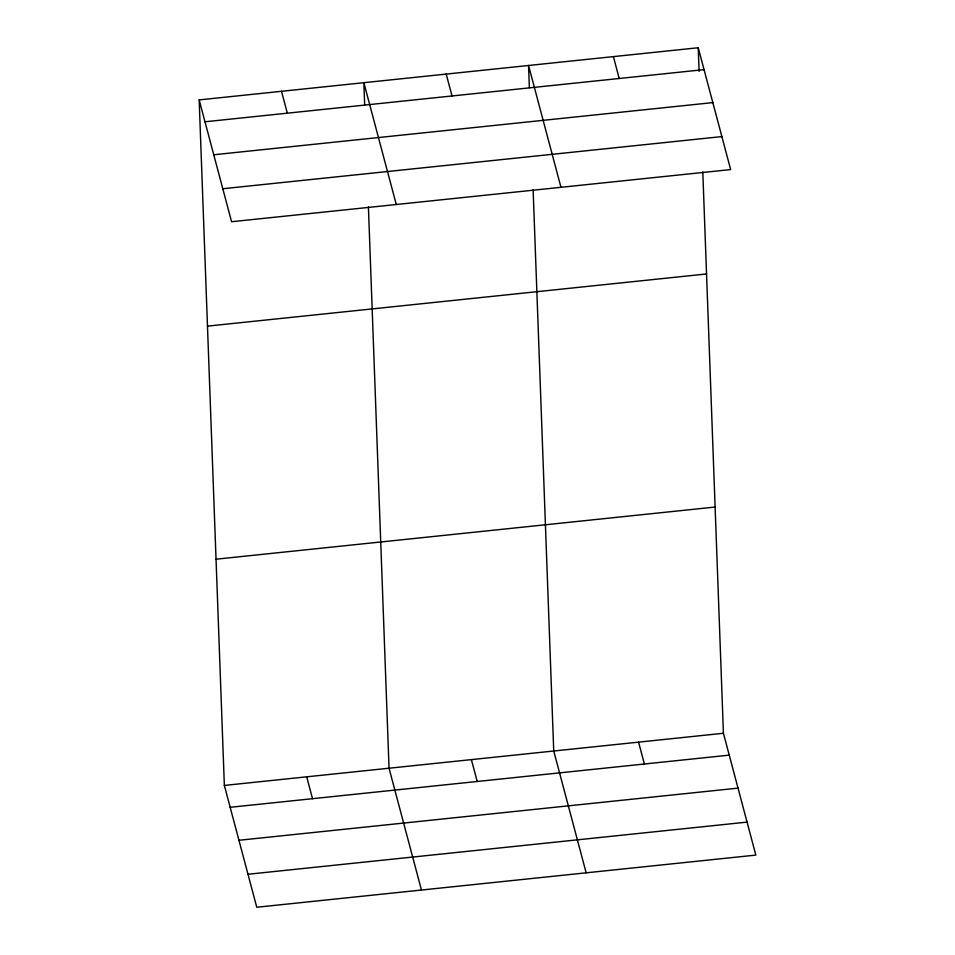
<?xml version="1.0" encoding="UTF-8"?>
<svg xmlns="http://www.w3.org/2000/svg" width="955" height="955" viewBox="0 0 955 955"><rect width="100%" height="100%" fill="white"/><g stroke="black" fill="none" stroke-linecap="round" stroke-linejoin="round"><path stroke-width="1.43" d="M199.165 99.905L698.236 47.75L730.647 169.572L231.576 221.727L199.165 99.905L224.353 785.428L256.764 907.25L755.835 855.095L723.424 733.273L702.796 171.948M204.979 121.786L704.062 69.62M213.765 154.77L712.836 102.603M222.802 188.744L721.873 136.589M207.474 326.132L706.545 273.966M216.033 559.2L715.116 507.045M224.353 785.428L723.424 733.273M230.167 807.297L729.238 755.142M238.941 840.281L738.024 788.126M247.99 874.267L747.061 822.112M613.397 56.62L619.21 78.489M560.967 187.311L528.557 65.489L529.368 87.657M638.585 742.13L644.398 764.012M446.2 74.084L452.025 95.966M586.155 872.822L553.733 751L533.117 189.687M396.277 204.513L363.855 82.691L364.667 104.871M471.388 759.607L477.214 781.488M281.51 91.298L287.336 113.179M421.453 890.036L389.043 768.214L368.415 206.901M306.698 776.821L312.512 798.69M698.236 47.75L699.108 71.41"/></g></svg>
